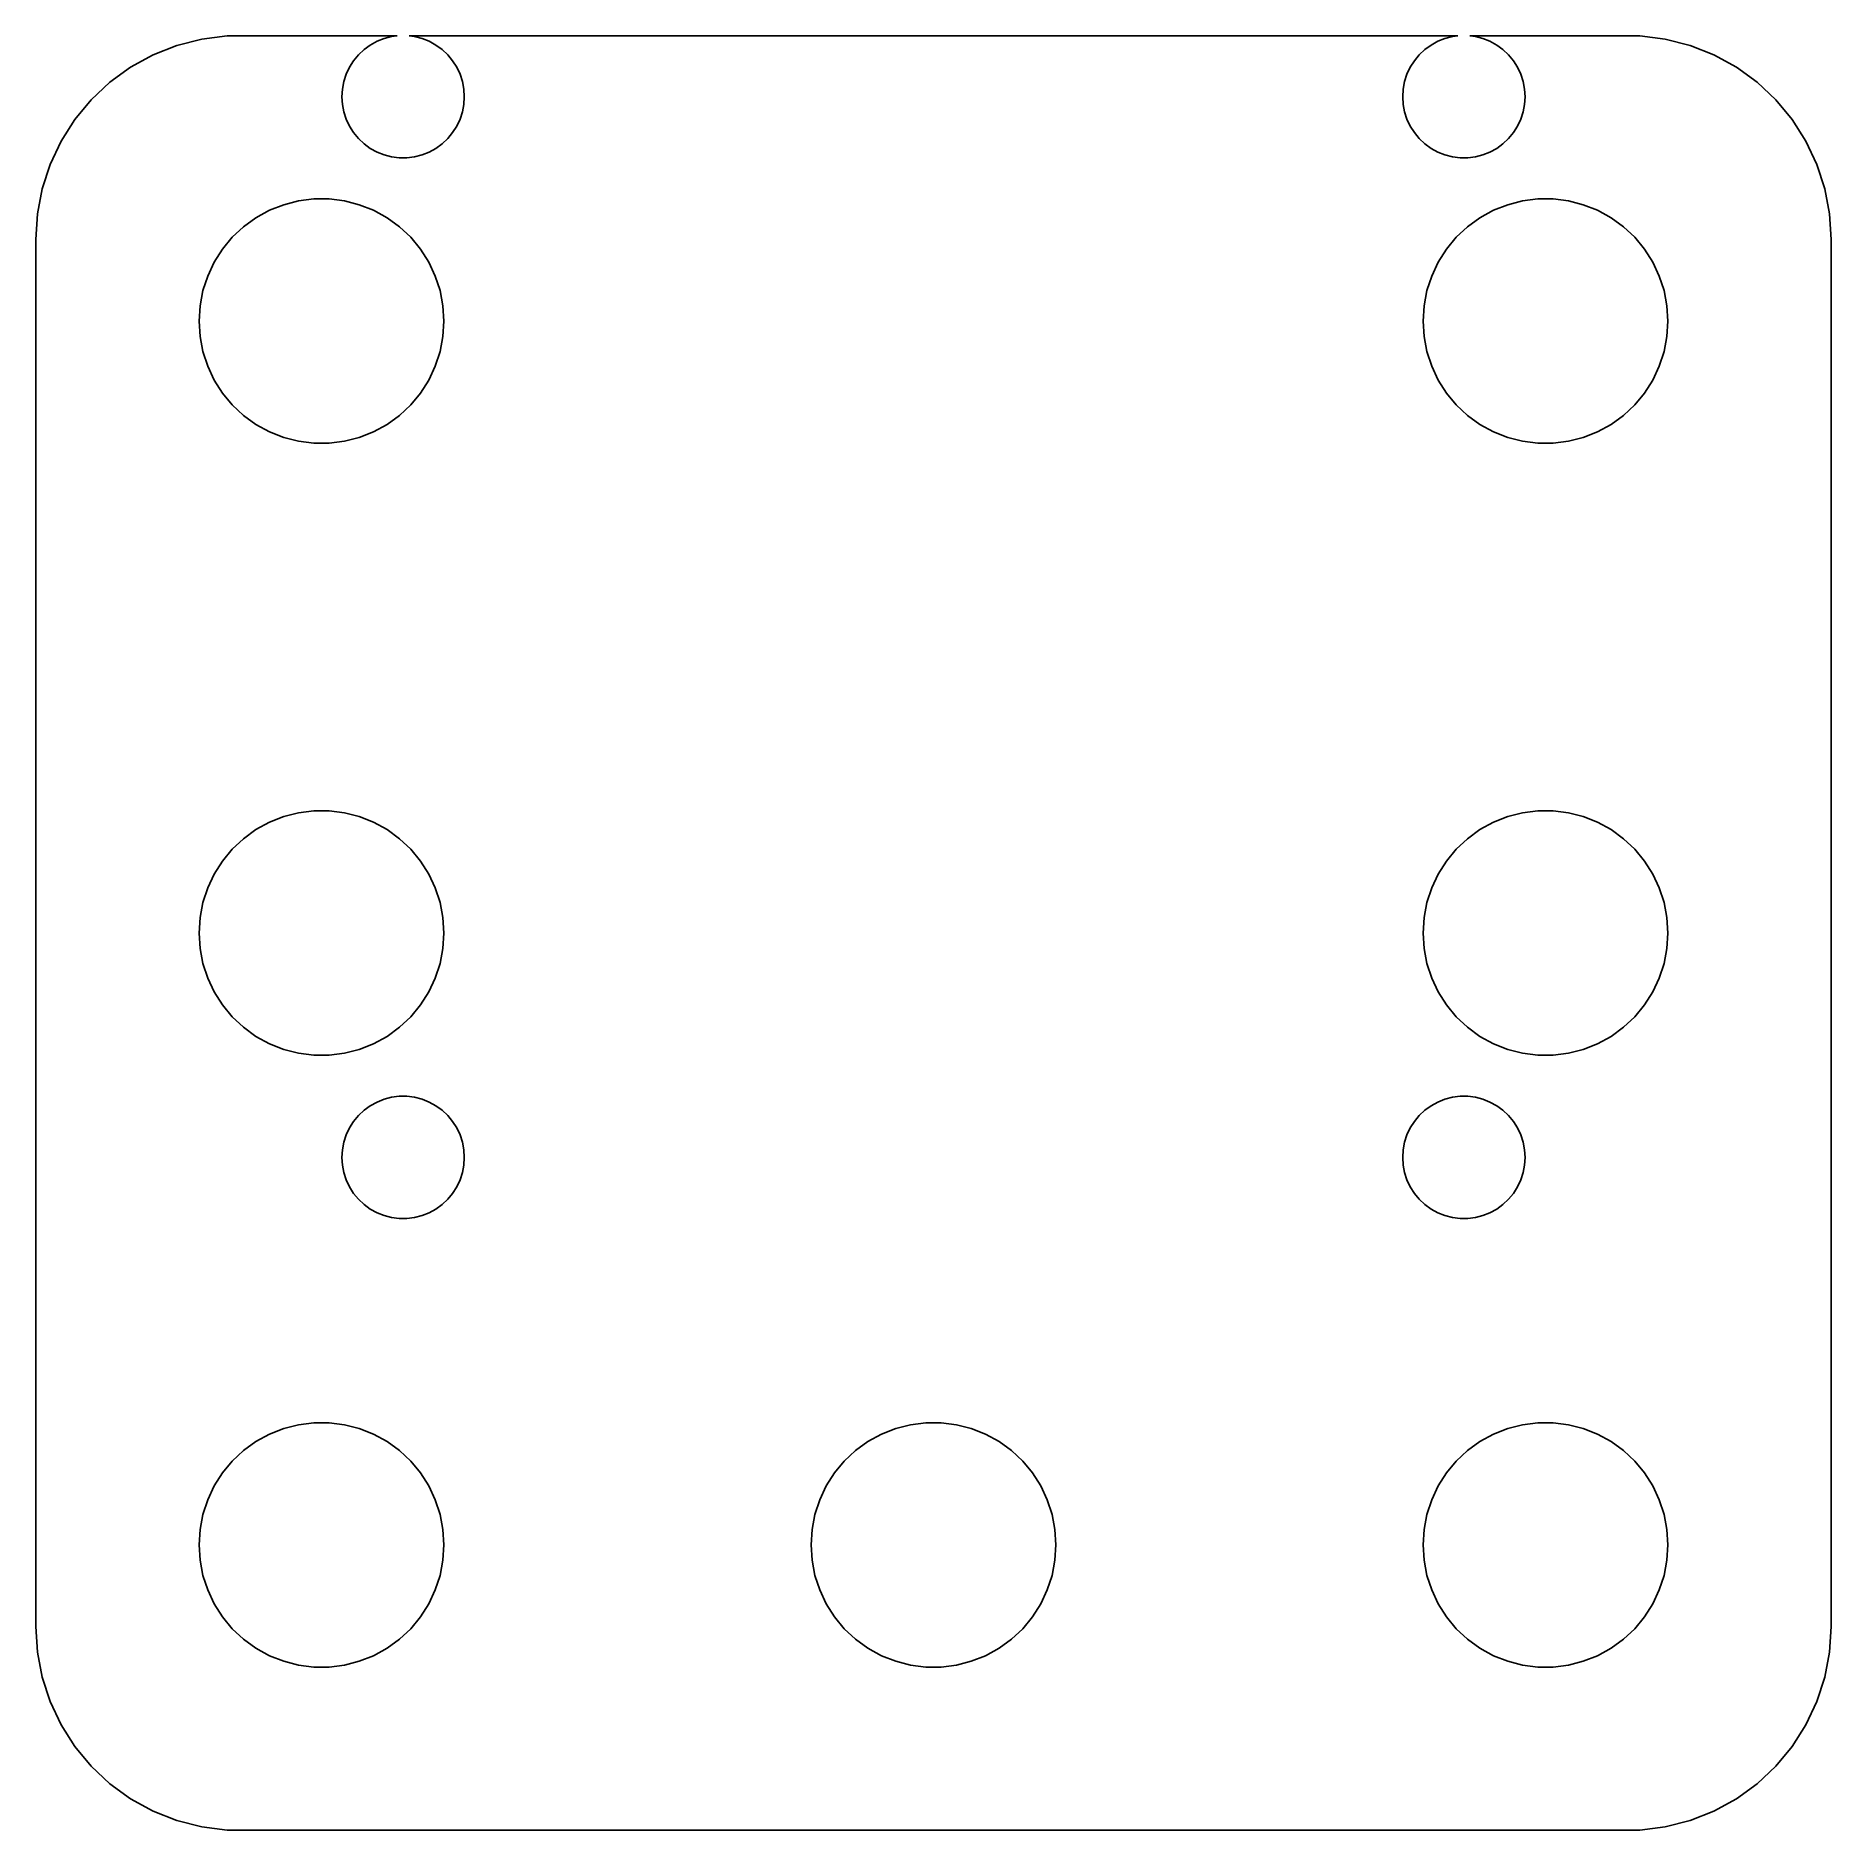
# Model space of a CAD drawing. Header units: metres. Extents: x -22 to 22, y -22 to 22.
import ezdxf

# ---------------------------------------------------------------- set-up
doc = ezdxf.new("R2010")
doc.units = ezdxf.units.M

msp = doc.modelspace()

# ---------------------------------------------------------------- linework, layer by layer
for p, q in [((-18.5451, 21.7553), (-19.1289, 21.5241)), ((-17.9369, 21.9114), (-18.5451, 21.7553)), ((-17.3139, 21.9901), (-17.9369, 21.9114)), ((-13.1488, 21.9901), (-17.3139, 21.9901)), ((-14.0934, 21.5268), (-13.9561, 21.6558)), ((-13.9561, 21.6558), (-13.8037, 21.7665)), ((-13.8037, 21.7665), (-13.6387, 21.8572)), ((-13.6387, 21.8572), (-13.4635, 21.9266)), ((-13.4635, 21.9266), (-13.2811, 21.9734)), ((-13.2811, 21.9734), (-13.1488, 21.9901)), ((12.8511, 21.9901), (-12.8511, 21.9901)), ((-12.8511, 21.9901), (-12.7189, 21.9734)), ((-12.7189, 21.9734), (-12.5365, 21.9266)), ((-12.5365, 21.9266), (-12.3613, 21.8572)), ((-12.3613, 21.8572), (-12.1963, 21.7665)), ((-12.1963, 21.7665), (-12.0439, 21.6558)), ((-12.0439, 21.6558), (-11.9065, 21.5268)), ((11.9065, 21.5268), (12.0439, 21.6558)), ((12.0439, 21.6558), (12.1963, 21.7665)), ((12.1963, 21.7665), (12.3613, 21.8572)), ((12.3613, 21.8572), (12.5365, 21.9266)), ((12.5365, 21.9266), (12.7189, 21.9734)), ((12.7189, 21.9734), (12.8511, 21.9901)), ((17.3139, 21.9901), (13.1488, 21.9901)), ((13.1488, 21.9901), (13.2811, 21.9734)), ((13.2811, 21.9734), (13.4635, 21.9266)), ((13.4635, 21.9266), (13.6387, 21.8572)), ((13.6387, 21.8572), (13.8037, 21.7665)), ((13.8037, 21.7665), (13.9561, 21.6558)), ((13.9561, 21.6558), (14.0934, 21.5268)), ((17.9369, 21.9114), (17.3139, 21.9901)), ((18.5451, 21.7553), (17.9369, 21.9114)), ((19.1289, 21.5241), (18.5451, 21.7553)), ((-19.6791, 21.2216), (-20.1871, 20.8526)), ((-19.1289, 21.5241), (-19.6791, 21.2216)), ((-14.3947, 21.0522), (-14.3145, 21.2226)), ((-14.3145, 21.2226), (-14.2135, 21.3817)), ((-14.2135, 21.3817), (-14.0934, 21.5268)), ((-11.9065, 21.5268), (-11.7865, 21.3817)), ((-11.7865, 21.3817), (-11.6855, 21.2226)), ((-11.6855, 21.2226), (-11.6053, 21.0522)), ((11.6053, 21.0522), (11.6855, 21.2226)), ((11.6855, 21.2226), (11.7865, 21.3817)), ((11.7865, 21.3817), (11.9065, 21.5268)), ((14.0934, 21.5268), (14.2135, 21.3817)), ((14.2135, 21.3817), (14.3145, 21.2226)), ((14.3145, 21.2226), (14.3947, 21.0522)), ((19.6791, 21.2216), (19.1289, 21.5241)), ((20.1871, 20.8526), (19.6791, 21.2216)), ((-20.1871, 20.8526), (-20.6448, 20.4227)), ((-14.5, 20.5), (-14.4882, 20.688)), ((-14.4882, 20.688), (-14.4529, 20.873)), ((-14.4529, 20.873), (-14.3947, 21.0522)), ((-11.6053, 21.0522), (-11.5471, 20.873)), ((-11.5471, 20.873), (-11.5118, 20.688)), ((-11.5118, 20.688), (-11.5, 20.5)), ((11.5, 20.5), (11.5118, 20.688)), ((11.5118, 20.688), (11.5471, 20.873)), ((11.5471, 20.873), (11.6053, 21.0522)), ((14.3947, 21.0522), (14.4529, 20.873)), ((14.4529, 20.873), (14.4882, 20.688)), ((14.4882, 20.688), (14.5, 20.5)), ((20.6448, 20.4227), (20.1871, 20.8526)), ((-20.6448, 20.4227), (-21.0451, 19.9389)), ((-14.4882, 20.312), (-14.5, 20.5)), ((-14.4529, 20.127), (-14.4882, 20.312)), ((-11.5118, 20.312), (-11.5471, 20.127)), ((-11.5, 20.5), (-11.5118, 20.312)), ((11.5118, 20.312), (11.5, 20.5)), ((11.5471, 20.127), (11.5118, 20.312)), ((14.4882, 20.312), (14.4529, 20.127)), ((14.5, 20.5), (14.4882, 20.312)), ((21.0451, 19.9389), (20.6448, 20.4227)), ((-21.0451, 19.9389), (-21.3815, 19.4088)), ((-14.3947, 19.9478), (-14.4529, 20.127)), ((-14.3145, 19.7774), (-14.3947, 19.9478)), ((-11.6053, 19.9478), (-11.6855, 19.7774)), ((-11.5471, 20.127), (-11.6053, 19.9478)), ((11.6053, 19.9478), (11.5471, 20.127)), ((11.6855, 19.7774), (11.6053, 19.9478)), ((14.3947, 19.9478), (14.3145, 19.7774)), ((14.4529, 20.127), (14.3947, 19.9478)), ((21.3815, 19.4088), (21.0451, 19.9389)), ((-21.3815, 19.4088), (-21.6489, 18.8406)), ((-14.2135, 19.6183), (-14.3145, 19.7774)), ((-14.0934, 19.4732), (-14.2135, 19.6183)), ((-13.9561, 19.3442), (-14.0934, 19.4732)), ((-11.9065, 19.4732), (-12.0439, 19.3442)), ((-11.7865, 19.6183), (-11.9065, 19.4732)), ((-11.6855, 19.7774), (-11.7865, 19.6183)), ((11.7865, 19.6183), (11.6855, 19.7774)), ((11.9065, 19.4732), (11.7865, 19.6183)), ((12.0439, 19.3442), (11.9065, 19.4732)), ((14.0934, 19.4732), (13.9561, 19.3442)), ((14.2135, 19.6183), (14.0934, 19.4732)), ((14.3145, 19.7774), (14.2135, 19.6183)), ((21.6489, 18.8406), (21.3815, 19.4088)), ((-13.8037, 19.2335), (-13.9561, 19.3442)), ((-13.6387, 19.1427), (-13.8037, 19.2335)), ((-13.4635, 19.0734), (-13.6387, 19.1427)), ((-13.2811, 19.0266), (-13.4635, 19.0734)), ((-13.0942, 19.003), (-13.2811, 19.0266)), ((-12.9058, 19.003), (-13.0942, 19.003)), ((-12.7189, 19.0266), (-12.9058, 19.003)), ((-12.5365, 19.0734), (-12.7189, 19.0266)), ((-12.3613, 19.1427), (-12.5365, 19.0734)), ((-12.1963, 19.2335), (-12.3613, 19.1427)), ((-12.0439, 19.3442), (-12.1963, 19.2335)), ((12.1963, 19.2335), (12.0439, 19.3442)), ((12.3613, 19.1427), (12.1963, 19.2335)), ((12.5365, 19.0734), (12.3613, 19.1427)), ((12.7189, 19.0266), (12.5365, 19.0734)), ((12.9058, 19.003), (12.7189, 19.0266)), ((13.0942, 19.003), (12.9058, 19.003)), ((13.2811, 19.0266), (13.0942, 19.003)), ((13.4635, 19.0734), (13.2811, 19.0266)), ((13.6387, 19.1427), (13.4635, 19.0734)), ((13.8037, 19.2335), (13.6387, 19.1427)), ((13.9561, 19.3442), (13.8037, 19.2335)), ((-21.6489, 18.8406), (-21.8429, 18.2434)), ((21.8429, 18.2434), (21.6489, 18.8406)), ((-21.8429, 18.2434), (-21.9606, 17.6267)), ((21.9606, 17.6267), (21.8429, 18.2434)), ((-21.9606, 17.6267), (-22, 17)), ((-16.6075, 17.533), (-16.2773, 17.7145)), ((-16.2773, 17.7145), (-15.927, 17.8532)), ((-15.927, 17.8532), (-15.5621, 17.9469)), ((-15.5621, 17.9469), (-15.1884, 17.9941)), ((-15.1884, 17.9941), (-14.8116, 17.9941)), ((-14.8116, 17.9941), (-14.4379, 17.9469)), ((-14.4379, 17.9469), (-14.0729, 17.8532)), ((-14.0729, 17.8532), (-13.7227, 17.7145)), ((-13.7227, 17.7145), (-13.3925, 17.533)), ((13.3925, 17.533), (13.7227, 17.7145)), ((13.7227, 17.7145), (14.0729, 17.8532)), ((14.0729, 17.8532), (14.4379, 17.9469)), ((14.4379, 17.9469), (14.8116, 17.9941)), ((14.8116, 17.9941), (15.1884, 17.9941)), ((15.1884, 17.9941), (15.5621, 17.9469)), ((15.5621, 17.9469), (15.927, 17.8532)), ((15.927, 17.8532), (16.2773, 17.7145)), ((16.2773, 17.7145), (16.6075, 17.533)), ((22, 17), (21.9606, 17.6267)), ((-17.1869, 17.0536), (-16.9123, 17.3115)), ((-16.9123, 17.3115), (-16.6075, 17.533)), ((-13.3925, 17.533), (-13.0877, 17.3115)), ((-13.0877, 17.3115), (-12.8131, 17.0536)), ((12.8131, 17.0536), (13.0877, 17.3115)), ((13.0877, 17.3115), (13.3925, 17.533)), ((16.6075, 17.533), (16.9123, 17.3115)), ((16.9123, 17.3115), (17.1869, 17.0536)), ((-22, 17), (-22, -17)), ((-17.6289, 16.4453), (-17.427, 16.7634)), ((-17.427, 16.7634), (-17.1869, 17.0536)), ((-12.8131, 17.0536), (-12.5729, 16.7634)), ((-12.5729, 16.7634), (-12.3711, 16.4453)), ((12.3711, 16.4453), (12.5729, 16.7634)), ((12.5729, 16.7634), (12.8131, 17.0536)), ((17.1869, 17.0536), (17.427, 16.7634)), ((17.427, 16.7634), (17.6289, 16.4453)), ((22, -17), (22, 17)), ((-17.7893, 16.1044), (-17.6289, 16.4453)), ((-12.3711, 16.4453), (-12.2107, 16.1044)), ((12.2107, 16.1044), (12.3711, 16.4453)), ((17.6289, 16.4453), (17.7893, 16.1044)), ((-17.9057, 15.7461), (-17.7893, 16.1044)), ((-12.2107, 16.1044), (-12.0942, 15.7461)), ((12.0942, 15.7461), (12.2107, 16.1044)), ((17.7893, 16.1044), (17.9057, 15.7461)), ((-17.9763, 15.376), (-17.9057, 15.7461)), ((-12.0942, 15.7461), (-12.0237, 15.376)), ((12.0237, 15.376), (12.0942, 15.7461)), ((17.9057, 15.7461), (17.9763, 15.376)), ((-18, 15), (-17.9763, 15.376)), ((-17.9763, 14.624), (-18, 15)), ((-12.0237, 15.376), (-12, 15)), ((-12, 15), (-12.0237, 14.624)), ((12, 15), (12.0237, 15.376)), ((12.0237, 14.624), (12, 15)), ((17.9763, 15.376), (18, 15)), ((18, 15), (17.9763, 14.624)), ((-17.9057, 14.2539), (-17.9763, 14.624)), ((-12.0237, 14.624), (-12.0942, 14.2539)), ((12.0942, 14.2539), (12.0237, 14.624)), ((17.9763, 14.624), (17.9057, 14.2539)), ((-17.7893, 13.8956), (-17.9057, 14.2539)), ((-12.0942, 14.2539), (-12.2107, 13.8956)), ((12.2107, 13.8956), (12.0942, 14.2539)), ((17.9057, 14.2539), (17.7893, 13.8956)), ((-17.6289, 13.5547), (-17.7893, 13.8956)), ((-12.2107, 13.8956), (-12.3711, 13.5547)), ((12.3711, 13.5547), (12.2107, 13.8956)), ((17.7893, 13.8956), (17.6289, 13.5547)), ((-17.427, 13.2366), (-17.6289, 13.5547)), ((-17.1869, 12.9464), (-17.427, 13.2366)), ((-12.5729, 13.2366), (-12.8131, 12.9464)), ((-12.3711, 13.5547), (-12.5729, 13.2366)), ((12.5729, 13.2366), (12.3711, 13.5547)), ((12.8131, 12.9464), (12.5729, 13.2366)), ((17.427, 13.2366), (17.1869, 12.9464)), ((17.6289, 13.5547), (17.427, 13.2366)), ((-16.9123, 12.6884), (-17.1869, 12.9464)), ((-12.8131, 12.9464), (-13.0877, 12.6884)), ((13.0877, 12.6884), (12.8131, 12.9464)), ((17.1869, 12.9464), (16.9123, 12.6884)), ((-16.6075, 12.467), (-16.9123, 12.6884)), ((-16.2773, 12.2855), (-16.6075, 12.467)), ((-13.3925, 12.467), (-13.7227, 12.2855)), ((-13.0877, 12.6884), (-13.3925, 12.467)), ((13.3925, 12.467), (13.0877, 12.6884)), ((13.7227, 12.2855), (13.3925, 12.467)), ((16.6075, 12.467), (16.2773, 12.2855)), ((16.9123, 12.6884), (16.6075, 12.467)), ((-15.927, 12.1468), (-16.2773, 12.2855)), ((-15.5621, 12.0531), (-15.927, 12.1468)), ((-15.1884, 12.0059), (-15.5621, 12.0531)), ((-14.8116, 12.0059), (-15.1884, 12.0059)), ((-14.4379, 12.0531), (-14.8116, 12.0059)), ((-14.0729, 12.1468), (-14.4379, 12.0531)), ((-13.7227, 12.2855), (-14.0729, 12.1468)), ((14.0729, 12.1468), (13.7227, 12.2855)), ((14.4379, 12.0531), (14.0729, 12.1468)), ((14.8116, 12.0059), (14.4379, 12.0531)), ((15.1884, 12.0059), (14.8116, 12.0059)), ((15.5621, 12.0531), (15.1884, 12.0059)), ((15.927, 12.1468), (15.5621, 12.0531)), ((16.2773, 12.2855), (15.927, 12.1468)), ((-16.6075, 2.53297), (-16.2773, 2.71448)), ((-16.2773, 2.71448), (-15.927, 2.85316)), ((-15.927, 2.85316), (-15.5621, 2.94685)), ((-15.5621, 2.94685), (-15.1884, 2.99408)), ((-15.1884, 2.99408), (-14.8116, 2.99408)), ((-14.8116, 2.99408), (-14.4379, 2.94685)), ((-14.4379, 2.94685), (-14.0729, 2.85316)), ((-14.0729, 2.85316), (-13.7227, 2.71448)), ((-13.7227, 2.71448), (-13.3925, 2.53297)), ((13.3925, 2.53297), (13.7227, 2.71448)), ((13.7227, 2.71448), (14.0729, 2.85316)), ((14.0729, 2.85316), (14.4379, 2.94685)), ((14.4379, 2.94685), (14.8116, 2.99408)), ((14.8116, 2.99408), (15.1884, 2.99408)), ((15.1884, 2.99408), (15.5621, 2.94685)), ((15.5621, 2.94685), (15.927, 2.85316)), ((15.927, 2.85316), (16.2773, 2.71448)), ((16.2773, 2.71448), (16.6075, 2.53297)), ((-17.1869, 2.05363), (-16.9123, 2.31154)), ((-16.9123, 2.31154), (-16.6075, 2.53297)), ((-13.3925, 2.53297), (-13.0877, 2.31154)), ((-13.0877, 2.31154), (-12.8131, 2.05363)), ((12.8131, 2.05363), (13.0877, 2.31154)), ((13.0877, 2.31154), (13.3925, 2.53297)), ((16.6075, 2.53297), (16.9123, 2.31154)), ((16.9123, 2.31154), (17.1869, 2.05363)), ((-17.6289, 1.44525), (-17.427, 1.76335)), ((-17.427, 1.76335), (-17.1869, 2.05363)), ((-12.8131, 2.05363), (-12.5729, 1.76335)), ((-12.5729, 1.76335), (-12.3711, 1.44525)), ((12.3711, 1.44525), (12.5729, 1.76335)), ((12.5729, 1.76335), (12.8131, 2.05363)), ((17.1869, 2.05363), (17.427, 1.76335)), ((17.427, 1.76335), (17.6289, 1.44525)), ((-17.7893, 1.10437), (-17.6289, 1.44525)), ((-12.3711, 1.44525), (-12.2107, 1.10437)), ((12.2107, 1.10437), (12.3711, 1.44525)), ((17.6289, 1.44525), (17.7893, 1.10437)), ((-17.9057, 0.74606), (-17.7893, 1.10437)), ((-12.2107, 1.10437), (-12.0942, 0.74606)), ((12.0942, 0.74606), (12.2107, 1.10437)), ((17.7893, 1.10437), (17.9057, 0.74606)), ((-17.9763, 0.37599), (-17.9057, 0.74606)), ((-12.0942, 0.74606), (-12.0237, 0.37599)), ((12.0237, 0.37599), (12.0942, 0.74606)), ((17.9057, 0.74606), (17.9763, 0.37599)), ((-18, 0), (-17.9763, 0.37599)), ((-17.9763, -0.37599), (-18, 0)), ((-12.0237, 0.37599), (-12, 0)), ((-12, 0), (-12.0237, -0.37599)), ((12, 0), (12.0237, 0.37599)), ((12.0237, -0.37599), (12, 0)), ((17.9763, 0.37599), (18, 0)), ((18, 0), (17.9763, -0.37599)), ((-17.9057, -0.74606), (-17.9763, -0.37599)), ((-12.0237, -0.37599), (-12.0942, -0.74606)), ((12.0942, -0.74606), (12.0237, -0.37599)), ((17.9763, -0.37599), (17.9057, -0.74606)), ((-17.7893, -1.10437), (-17.9057, -0.74606)), ((-12.0942, -0.74606), (-12.2107, -1.10437)), ((12.2107, -1.10437), (12.0942, -0.74606)), ((17.9057, -0.74606), (17.7893, -1.10437)), ((-17.6289, -1.44525), (-17.7893, -1.10437)), ((-12.2107, -1.10437), (-12.3711, -1.44525)), ((12.3711, -1.44525), (12.2107, -1.10437)), ((17.7893, -1.10437), (17.6289, -1.44525)), ((-17.427, -1.76335), (-17.6289, -1.44525)), ((-12.3711, -1.44525), (-12.5729, -1.76335)), ((12.5729, -1.76335), (12.3711, -1.44525)), ((17.6289, -1.44525), (17.427, -1.76335)), ((-17.1869, -2.05363), (-17.427, -1.76335)), ((-16.9123, -2.31154), (-17.1869, -2.05363)), ((-12.8131, -2.05363), (-13.0877, -2.31154)), ((-12.5729, -1.76335), (-12.8131, -2.05363)), ((12.8131, -2.05363), (12.5729, -1.76335)), ((13.0877, -2.31154), (12.8131, -2.05363)), ((17.1869, -2.05363), (16.9123, -2.31154)), ((17.427, -1.76335), (17.1869, -2.05363)), ((-16.6075, -2.53297), (-16.9123, -2.31154)), ((-16.2773, -2.71448), (-16.6075, -2.53297)), ((-13.3925, -2.53297), (-13.7227, -2.71448)), ((-13.0877, -2.31154), (-13.3925, -2.53297)), ((13.3925, -2.53297), (13.0877, -2.31154)), ((13.7227, -2.71448), (13.3925, -2.53297)), ((16.6075, -2.53297), (16.2773, -2.71448)), ((16.9123, -2.31154), (16.6075, -2.53297)), ((-15.927, -2.85316), (-16.2773, -2.71448)), ((-15.5621, -2.94685), (-15.927, -2.85316)), ((-15.1884, -2.99408), (-15.5621, -2.94685)), ((-14.8116, -2.99408), (-15.1884, -2.99408)), ((-14.4379, -2.94685), (-14.8116, -2.99408)), ((-14.0729, -2.85316), (-14.4379, -2.94685)), ((-13.7227, -2.71448), (-14.0729, -2.85316)), ((14.0729, -2.85316), (13.7227, -2.71448)), ((14.4379, -2.94685), (14.0729, -2.85316)), ((14.8116, -2.99408), (14.4379, -2.94685)), ((15.1884, -2.99408), (14.8116, -2.99408)), ((15.5621, -2.94685), (15.1884, -2.99408)), ((15.927, -2.85316), (15.5621, -2.94685)), ((16.2773, -2.71448), (15.927, -2.85316)), ((-14.0934, -4.47318), (-13.9561, -4.34422)), ((-13.9561, -4.34422), (-13.8037, -4.23351)), ((-13.8037, -4.23351), (-13.6387, -4.14275)), ((-13.6387, -4.14275), (-13.4635, -4.07341)), ((-13.4635, -4.07341), (-13.2811, -4.02657)), ((-13.2811, -4.02657), (-13.0942, -4.00294)), ((-13.0942, -4.00294), (-12.9058, -4.00294)), ((-12.9058, -4.00294), (-12.7189, -4.02657)), ((-12.7189, -4.02657), (-12.5365, -4.07341)), ((-12.5365, -4.07341), (-12.3613, -4.14275)), ((-12.3613, -4.14275), (-12.1963, -4.23351)), ((-12.1963, -4.23351), (-12.0439, -4.34422)), ((-12.0439, -4.34422), (-11.9065, -4.47318)), ((11.9065, -4.47318), (12.0439, -4.34422)), ((12.0439, -4.34422), (12.1963, -4.23351)), ((12.1963, -4.23351), (12.3613, -4.14275)), ((12.3613, -4.14275), (12.5365, -4.07341)), ((12.5365, -4.07341), (12.7189, -4.02657)), ((12.7189, -4.02657), (12.9058, -4.00294)), ((12.9058, -4.00294), (13.0942, -4.00294)), ((13.0942, -4.00294), (13.2811, -4.02657)), ((13.2811, -4.02657), (13.4635, -4.07341)), ((13.4635, -4.07341), (13.6387, -4.14275)), ((13.6387, -4.14275), (13.8037, -4.23351)), ((13.8037, -4.23351), (13.9561, -4.34422)), ((13.9561, -4.34422), (14.0934, -4.47318)), ((-14.3947, -4.9478), (-14.3145, -4.77736)), ((-14.3145, -4.77736), (-14.2135, -4.61832)), ((-14.2135, -4.61832), (-14.0934, -4.47318)), ((-11.9065, -4.47318), (-11.7865, -4.61832)), ((-11.7865, -4.61832), (-11.6855, -4.77736)), ((-11.6855, -4.77736), (-11.6053, -4.9478)), ((11.6053, -4.9478), (11.6855, -4.77736)), ((11.6855, -4.77736), (11.7865, -4.61832)), ((11.7865, -4.61832), (11.9065, -4.47318)), ((14.0934, -4.47318), (14.2135, -4.61832)), ((14.2135, -4.61832), (14.3145, -4.77736)), ((14.3145, -4.77736), (14.3947, -4.9478)), ((-14.4882, -5.312), (-14.4529, -5.12695)), ((-14.4529, -5.12695), (-14.3947, -4.9478)), ((-11.6053, -4.9478), (-11.5471, -5.12695)), ((-11.5471, -5.12695), (-11.5118, -5.312)), ((11.5118, -5.312), (11.5471, -5.12695)), ((11.5471, -5.12695), (11.6053, -4.9478)), ((14.3947, -4.9478), (14.4529, -5.12695)), ((14.4529, -5.12695), (14.4882, -5.312)), ((-14.5, -5.5), (-14.4882, -5.312)), ((-14.4882, -5.68799), (-14.5, -5.5)), ((-14.4529, -5.87303), (-14.4882, -5.68799)), ((-11.5118, -5.68799), (-11.5471, -5.87303)), ((-11.5118, -5.312), (-11.5, -5.5)), ((-11.5, -5.5), (-11.5118, -5.68799)), ((11.5, -5.5), (11.5118, -5.312)), ((11.5118, -5.68799), (11.5, -5.5)), ((11.5471, -5.87303), (11.5118, -5.68799)), ((14.4882, -5.68799), (14.4529, -5.87303)), ((14.4882, -5.312), (14.5, -5.5)), ((14.5, -5.5), (14.4882, -5.68799)), ((-14.3947, -6.05219), (-14.4529, -5.87303)), ((-14.3145, -6.22263), (-14.3947, -6.05219)), ((-11.6053, -6.05219), (-11.6855, -6.22263)), ((-11.5471, -5.87303), (-11.6053, -6.05219)), ((11.6053, -6.05219), (11.5471, -5.87303)), ((11.6855, -6.22263), (11.6053, -6.05219)), ((14.3947, -6.05219), (14.3145, -6.22263)), ((14.4529, -5.87303), (14.3947, -6.05219)), ((-14.2135, -6.38167), (-14.3145, -6.22263)), ((-14.0934, -6.52681), (-14.2135, -6.38167)), ((-13.9561, -6.65576), (-14.0934, -6.52681)), ((-11.9065, -6.52681), (-12.0439, -6.65576)), ((-11.7865, -6.38167), (-11.9065, -6.52681)), ((-11.6855, -6.22263), (-11.7865, -6.38167)), ((11.7865, -6.38167), (11.6855, -6.22263)), ((11.9065, -6.52681), (11.7865, -6.38167)), ((12.0439, -6.65576), (11.9065, -6.52681)), ((14.0934, -6.52681), (13.9561, -6.65576)), ((14.2135, -6.38167), (14.0934, -6.52681)), ((14.3145, -6.22263), (14.2135, -6.38167)), ((-13.8037, -6.76648), (-13.9561, -6.65576)), ((-13.6387, -6.85724), (-13.8037, -6.76648)), ((-13.4635, -6.92657), (-13.6387, -6.85724)), ((-13.2811, -6.97342), (-13.4635, -6.92657)), ((-13.0942, -6.99704), (-13.2811, -6.97342)), ((-12.9058, -6.99704), (-13.0942, -6.99704)), ((-12.7189, -6.97342), (-12.9058, -6.99704)), ((-12.5365, -6.92657), (-12.7189, -6.97342)), ((-12.3613, -6.85724), (-12.5365, -6.92657)), ((-12.1963, -6.76648), (-12.3613, -6.85724)), ((-12.0439, -6.65576), (-12.1963, -6.76648)), ((12.1963, -6.76648), (12.0439, -6.65576)), ((12.3613, -6.85724), (12.1963, -6.76648)), ((12.5365, -6.92657), (12.3613, -6.85724)), ((12.7189, -6.97342), (12.5365, -6.92657)), ((12.9058, -6.99704), (12.7189, -6.97342)), ((13.0942, -6.99704), (12.9058, -6.99704)), ((13.2811, -6.97342), (13.0942, -6.99704)), ((13.4635, -6.92657), (13.2811, -6.97342)), ((13.6387, -6.85724), (13.4635, -6.92657)), ((13.8037, -6.76648), (13.6387, -6.85724)), ((13.9561, -6.65576), (13.8037, -6.76648)), ((-16.6075, -12.467), (-16.2773, -12.2855)), ((-16.2773, -12.2855), (-15.927, -12.1468)), ((-15.927, -12.1468), (-15.5621, -12.0531)), ((-15.5621, -12.0531), (-15.1884, -12.0059)), ((-15.1884, -12.0059), (-14.8116, -12.0059)), ((-14.8116, -12.0059), (-14.4379, -12.0531)), ((-14.4379, -12.0531), (-14.0729, -12.1468)), ((-14.0729, -12.1468), (-13.7227, -12.2855)), ((-13.7227, -12.2855), (-13.3925, -12.467)), ((-1.60747, -12.467), (-1.27733, -12.2855)), ((-1.27733, -12.2855), (-0.92705, -12.1468)), ((-0.92705, -12.1468), (-0.56213, -12.0531)), ((-0.56213, -12.0531), (-0.18837, -12.0059)), ((-0.18837, -12.0059), (0.18837, -12.0059)), ((0.18837, -12.0059), (0.56213, -12.0531)), ((0.56213, -12.0531), (0.92705, -12.1468)), ((0.92705, -12.1468), (1.27733, -12.2855)), ((1.27733, -12.2855), (1.60747, -12.467)), ((13.3925, -12.467), (13.7227, -12.2855)), ((13.7227, -12.2855), (14.0729, -12.1468)), ((14.0729, -12.1468), (14.4379, -12.0531)), ((14.4379, -12.0531), (14.8116, -12.0059)), ((14.8116, -12.0059), (15.1884, -12.0059)), ((15.1884, -12.0059), (15.5621, -12.0531)), ((15.5621, -12.0531), (15.927, -12.1468)), ((15.927, -12.1468), (16.2773, -12.2855)), ((16.2773, -12.2855), (16.6075, -12.467)), ((-17.1869, -12.9464), (-16.9123, -12.6884)), ((-16.9123, -12.6884), (-16.6075, -12.467)), ((-13.3925, -12.467), (-13.0877, -12.6884)), ((-13.0877, -12.6884), (-12.8131, -12.9464)), ((-2.1869, -12.9464), (-1.91226, -12.6884)), ((-1.91226, -12.6884), (-1.60747, -12.467)), ((1.60747, -12.467), (1.91226, -12.6884)), ((1.91226, -12.6884), (2.1869, -12.9464)), ((12.8131, -12.9464), (13.0877, -12.6884)), ((13.0877, -12.6884), (13.3925, -12.467)), ((16.6075, -12.467), (16.9123, -12.6884)), ((16.9123, -12.6884), (17.1869, -12.9464)), ((-17.427, -13.2366), (-17.1869, -12.9464)), ((-12.8131, -12.9464), (-12.5729, -13.2366)), ((-2.42705, -13.2366), (-2.1869, -12.9464)), ((2.1869, -12.9464), (2.42705, -13.2366)), ((12.5729, -13.2366), (12.8131, -12.9464)), ((17.1869, -12.9464), (17.427, -13.2366)), ((-17.7893, -13.8956), (-17.6289, -13.5547)), ((-17.6289, -13.5547), (-17.427, -13.2366)), ((-12.5729, -13.2366), (-12.3711, -13.5547)), ((-12.3711, -13.5547), (-12.2107, -13.8956)), ((-2.78932, -13.8956), (-2.62891, -13.5547)), ((-2.62891, -13.5547), (-2.42705, -13.2366)), ((2.42705, -13.2366), (2.62891, -13.5547)), ((2.62891, -13.5547), (2.78932, -13.8956)), ((12.2107, -13.8956), (12.3711, -13.5547)), ((12.3711, -13.5547), (12.5729, -13.2366)), ((17.427, -13.2366), (17.6289, -13.5547)), ((17.6289, -13.5547), (17.7893, -13.8956)), ((-17.9057, -14.2539), (-17.7893, -13.8956)), ((-12.2107, -13.8956), (-12.0942, -14.2539)), ((-2.90575, -14.2539), (-2.78932, -13.8956)), ((2.78932, -13.8956), (2.90575, -14.2539)), ((12.0942, -14.2539), (12.2107, -13.8956)), ((17.7893, -13.8956), (17.9057, -14.2539)), ((-17.9763, -14.624), (-17.9057, -14.2539)), ((-12.0942, -14.2539), (-12.0237, -14.624)), ((-2.97633, -14.624), (-2.90575, -14.2539)), ((2.90575, -14.2539), (2.97633, -14.624)), ((12.0237, -14.624), (12.0942, -14.2539)), ((17.9057, -14.2539), (17.9763, -14.624)), ((-18, -15), (-17.9763, -14.624)), ((-12.0237, -14.624), (-12, -15)), ((-3, -15), (-2.97633, -14.624)), ((2.97633, -14.624), (3, -15)), ((12, -15), (12.0237, -14.624)), ((17.9763, -14.624), (18, -15)), ((-17.9763, -15.376), (-18, -15)), ((-17.9057, -15.7461), (-17.9763, -15.376)), ((-12.0237, -15.376), (-12.0942, -15.7461)), ((-12, -15), (-12.0237, -15.376)), ((-2.97633, -15.376), (-3, -15)), ((-2.90575, -15.7461), (-2.97633, -15.376)), ((2.97633, -15.376), (2.90575, -15.7461)), ((3, -15), (2.97633, -15.376)), ((12.0237, -15.376), (12, -15)), ((12.0942, -15.7461), (12.0237, -15.376)), ((17.9763, -15.376), (17.9057, -15.7461)), ((18, -15), (17.9763, -15.376)), ((-17.7893, -16.1044), (-17.9057, -15.7461)), ((-12.0942, -15.7461), (-12.2107, -16.1044)), ((-2.78932, -16.1044), (-2.90575, -15.7461)), ((2.90575, -15.7461), (2.78932, -16.1044)), ((12.2107, -16.1044), (12.0942, -15.7461)), ((17.9057, -15.7461), (17.7893, -16.1044)), ((-17.6289, -16.4453), (-17.7893, -16.1044)), ((-12.2107, -16.1044), (-12.3711, -16.4453)), ((-2.62891, -16.4453), (-2.78932, -16.1044)), ((2.78932, -16.1044), (2.62891, -16.4453)), ((12.3711, -16.4453), (12.2107, -16.1044)), ((17.7893, -16.1044), (17.6289, -16.4453)), ((-17.427, -16.7634), (-17.6289, -16.4453)), ((-12.3711, -16.4453), (-12.5729, -16.7634)), ((-2.42705, -16.7634), (-2.62891, -16.4453)), ((2.62891, -16.4453), (2.42705, -16.7634)), ((12.5729, -16.7634), (12.3711, -16.4453)), ((17.6289, -16.4453), (17.427, -16.7634)), ((-22, -17), (-21.9606, -17.6267)), ((-17.1869, -17.0536), (-17.427, -16.7634)), ((-16.9123, -17.3115), (-17.1869, -17.0536)), ((-12.8131, -17.0536), (-13.0877, -17.3115)), ((-12.5729, -16.7634), (-12.8131, -17.0536)), ((-2.1869, -17.0536), (-2.42705, -16.7634)), ((-1.91226, -17.3115), (-2.1869, -17.0536)), ((2.1869, -17.0536), (1.91226, -17.3115)), ((2.42705, -16.7634), (2.1869, -17.0536)), ((12.8131, -17.0536), (12.5729, -16.7634)), ((13.0877, -17.3115), (12.8131, -17.0536)), ((17.1869, -17.0536), (16.9123, -17.3115)), ((17.427, -16.7634), (17.1869, -17.0536)), ((21.9606, -17.6267), (22, -17)), ((-16.6075, -17.533), (-16.9123, -17.3115)), ((-16.2773, -17.7145), (-16.6075, -17.533)), ((-13.3925, -17.533), (-13.7227, -17.7145)), ((-13.0877, -17.3115), (-13.3925, -17.533)), ((-1.60747, -17.533), (-1.91226, -17.3115)), ((-1.27733, -17.7145), (-1.60747, -17.533)), ((1.60747, -17.533), (1.27733, -17.7145)), ((1.91226, -17.3115), (1.60747, -17.533)), ((13.3925, -17.533), (13.0877, -17.3115)), ((13.7227, -17.7145), (13.3925, -17.533)), ((16.6075, -17.533), (16.2773, -17.7145)), ((16.9123, -17.3115), (16.6075, -17.533)), ((-21.9606, -17.6267), (-21.8429, -18.2434)), ((-15.927, -17.8532), (-16.2773, -17.7145)), ((-15.5621, -17.9469), (-15.927, -17.8532)), ((-15.1884, -17.9941), (-15.5621, -17.9469)), ((-14.8116, -17.9941), (-15.1884, -17.9941)), ((-14.4379, -17.9469), (-14.8116, -17.9941)), ((-14.0729, -17.8532), (-14.4379, -17.9469)), ((-13.7227, -17.7145), (-14.0729, -17.8532)), ((-0.92705, -17.8532), (-1.27733, -17.7145)), ((-0.56213, -17.9469), (-0.92705, -17.8532)), ((-0.18837, -17.9941), (-0.56213, -17.9469)), ((0.18837, -17.9941), (-0.18837, -17.9941)), ((0.56213, -17.9469), (0.18837, -17.9941)), ((0.92705, -17.8532), (0.56213, -17.9469)), ((1.27733, -17.7145), (0.92705, -17.8532)), ((14.0729, -17.8532), (13.7227, -17.7145)), ((14.4379, -17.9469), (14.0729, -17.8532)), ((14.8116, -17.9941), (14.4379, -17.9469)), ((15.1884, -17.9941), (14.8116, -17.9941)), ((15.5621, -17.9469), (15.1884, -17.9941)), ((15.927, -17.8532), (15.5621, -17.9469)), ((16.2773, -17.7145), (15.927, -17.8532)), ((21.8429, -18.2434), (21.9606, -17.6267)), ((-21.8429, -18.2434), (-21.6489, -18.8406)), ((21.6489, -18.8406), (21.8429, -18.2434)), ((-21.6489, -18.8406), (-21.3815, -19.4088)), ((21.3815, -19.4088), (21.6489, -18.8406)), ((-21.3815, -19.4088), (-21.0451, -19.9389)), ((21.0451, -19.9389), (21.3815, -19.4088)), ((-21.0451, -19.9389), (-20.6448, -20.4227)), ((20.6448, -20.4227), (21.0451, -19.9389)), ((-20.6448, -20.4227), (-20.1871, -20.8526)), ((20.1871, -20.8526), (20.6448, -20.4227)), ((-20.1871, -20.8526), (-19.6791, -21.2216)), ((19.6791, -21.2216), (20.1871, -20.8526)), ((-19.6791, -21.2216), (-19.1289, -21.5241)), ((-19.1289, -21.5241), (-18.5451, -21.7553)), ((18.5451, -21.7553), (19.1289, -21.5241)), ((19.1289, -21.5241), (19.6791, -21.2216)), ((-18.5451, -21.7553), (-17.9369, -21.9114)), ((-17.9369, -21.9114), (-17.3139, -21.9901)), ((-17.3139, -21.9901), (17.3139, -21.9901)), ((17.3139, -21.9901), (17.9369, -21.9114)), ((17.9369, -21.9114), (18.5451, -21.7553))]:
    msp.add_line(p, q)

doc.saveas('drawing.dxf')
